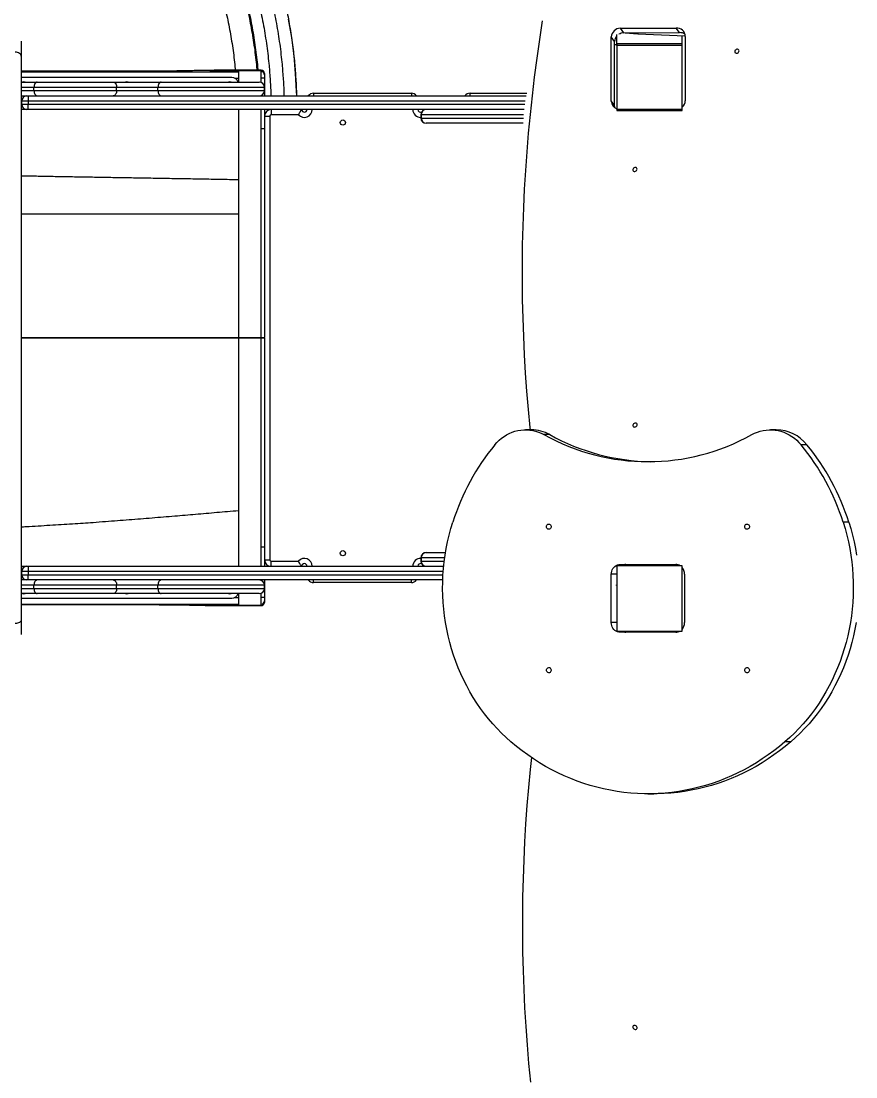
# Model space of a CAD drawing. Header units: millimetres. Extents: x -5906 to 5457, y -5155 to 4356.
# Drawn here: x -1568 to -289, y -533 to 1085 of the extents above; entities that cross this region are included whole.
import ezdxf

# ---------------------------------------------------------------- set-up
doc = ezdxf.new("R2010")
doc.units = ezdxf.units.MM
for name, color, linetype in [('DIKOM_ОБЪЕКТ', 7, 'Continuous'), ('DIKOM_РАЗМЕР_ЗОНА', 7, 'Continuous'), ('DIKOM_РАЗМЕР_ОБЪЕКТА', 7, 'Continuous')]:
    doc.layers.add(name, color=color, linetype=linetype)
doc.styles.add('style1', font='arial.ttf', dxfattribs={"width": 0.8})
doc.dimstyles.new('1-50', dxfattribs={"dimtxt": 300, "dimasz": 200, "dimexe": 100, "dimexo": 0, "dimgap": 100, "dimtad": 1, "dimtxsty": 'style1', "dimcen": 200, "dimclrd": 7, "dimclre": 7, "dimclrt": 7, "dimadec": 1, "dimazin": 2, "dimtfac": 1, "dimtmove": 0, "dimatfit": 2, "dimfxl": 0, "dimlwd": 25, "dimlwe": 18, "dimarcsym": 0})

# ---------------------------------------------------------------- blocks, each defined once
blk = doc.blocks.new('*D12')
at = {"layer": 'Defpoints', "color": 0, "transparency": 16777216}
for p in [(-2655.5, 990.4), (3456.6, 117.1), (-2655.5, -4466.3)]:
    blk.add_point(p, dxfattribs=at)
at = {"layer": 'DIKOM_РАЗМЕР_ОБЪЕКТА', "color": 7, "lineweight": 18, "transparency": 16777216}
for p, q in [((-2655.5, 990.4), (-2655.5, -4566.3)), ((3456.6, 117.1), (3456.6, -4566.3))]:
    blk.add_line(p, q, dxfattribs=at)
at = {"layer": 'DIKOM_РАЗМЕР_ОБЪЕКТА', "color": 7, "lineweight": 25, "transparency": 16777216}
blk.add_line((3256.6, -4466.3), (-2455.5, -4466.3), dxfattribs=at)
at = {"layer": 'DIKOM_РАЗМЕР_ОБЪЕКТА', "color": 7, "transparency": 16777216}
for points in [[(-2455.5, -4433), (-2455.5, -4499.6), (-2655.5, -4466.3)], [(3256.6, -4433), (3256.6, -4499.6), (3456.6, -4466.3)]]:
    blk.add_solid(points, dxfattribs=at)
at = {"layer": 'DIKOM_РАЗМЕР_ОБЪЕКТА', "color": 7, "transparency": 16777216, "insert": (400.6, -4213.1), "char_height": 300, "attachment_point": 5, "style": 'style1'}
blk.add_mtext('6100', dxfattribs=at)
blk = doc.blocks.new('*D9')
at = {"layer": 'Defpoints', "color": 0, "transparency": 16777216}
for p in [(744.7, 2856.5), (-4941.7, -2428.9), (82.6, -2428.9)]:
    blk.add_point(p, dxfattribs=at)
at = {"layer": 'DIKOM_РАЗМЕР_ОБЪЕКТА', "color": 7, "lineweight": 18, "transparency": 16777216}
for p, q in [((744.7, 2856.5), (-5041.7, 2856.5)), ((82.6, -2428.9), (-5041.7, -2428.9))]:
    blk.add_line(p, q, dxfattribs=at)
at = {"layer": 'DIKOM_РАЗМЕР_ОБЪЕКТА', "color": 7, "lineweight": 25, "transparency": 16777216}
blk.add_line((-4941.7, 2656.5), (-4941.7, -2228.9), dxfattribs=at)
at = {"layer": 'DIKOM_РАЗМЕР_ОБЪЕКТА', "color": 7, "transparency": 16777216}
for points in [[(-4975.1, 2656.5), (-4908.4, 2656.5), (-4941.7, 2856.5)], [(-4975.1, -2228.9), (-4908.4, -2228.9), (-4941.7, -2428.9)]]:
    blk.add_solid(points, dxfattribs=at)
at = {"layer": 'DIKOM_РАЗМЕР_ОБЪЕКТА', "color": 7, "transparency": 16777216, "insert": (-5195, 213.8), "char_height": 300, "attachment_point": 5, "rotation": 90, "style": 'style1'}
blk.add_mtext('5300', dxfattribs=at)
blk = doc.blocks.new('*D10')
at = {"layer": 'Defpoints', "color": 0, "transparency": 16777216}
for p in [(394.7, 4356.5), (-5455.8, -3928.9), (81.8, -3928.9)]:
    blk.add_point(p, dxfattribs=at)
at = {"layer": 'DIKOM_РАЗМЕР_ЗОНА', "color": 7, "lineweight": 18, "transparency": 16777216}
for p, q in [((394.7, 4356.5), (-5555.8, 4356.5)), ((81.8, -3928.9), (-5555.8, -3928.9))]:
    blk.add_line(p, q, dxfattribs=at)
at = {"layer": 'DIKOM_РАЗМЕР_ЗОНА', "color": 7, "lineweight": 25, "transparency": 16777216}
blk.add_line((-5455.8, 4156.5), (-5455.8, -3728.9), dxfattribs=at)
at = {"layer": 'DIKOM_РАЗМЕР_ЗОНА', "color": 7, "transparency": 16777216}
for points in [[(-5489.1, 4156.5), (-5422.5, 4156.5), (-5455.8, 4356.5)], [(-5489.1, -3728.9), (-5422.5, -3728.9), (-5455.8, -3928.9)]]:
    blk.add_solid(points, dxfattribs=at)
at = {"layer": 'DIKOM_РАЗМЕР_ЗОНА', "color": 7, "transparency": 16777216, "insert": (-5709.1, 213.8), "char_height": 300, "attachment_point": 5, "rotation": 90, "style": 'style1'}
blk.add_mtext('8300', dxfattribs=at)
blk = doc.blocks.new('*D11')
at = {"layer": 'Defpoints', "color": 0, "transparency": 16777216}
for p in [(-4486.4, -52.6), (5456.6, -197.9), (-4486.4, -5055.3)]:
    blk.add_point(p, dxfattribs=at)
at = {"layer": 'DIKOM_РАЗМЕР_ЗОНА', "color": 7, "lineweight": 18, "transparency": 16777216}
for p, q in [((-4486.4, -52.6), (-4486.4, -5155.3)), ((5456.6, -197.9), (5456.6, -5155.3))]:
    blk.add_line(p, q, dxfattribs=at)
at = {"layer": 'DIKOM_РАЗМЕР_ЗОНА', "color": 7, "lineweight": 25, "transparency": 16777216}
blk.add_line((5256.6, -5055.3), (-4286.4, -5055.3), dxfattribs=at)
at = {"layer": 'DIKOM_РАЗМЕР_ЗОНА', "color": 7, "transparency": 16777216}
for points in [[(-4286.4, -5022), (-4286.4, -5088.6), (-4486.4, -5055.3)], [(5256.6, -5022), (5256.6, -5088.6), (5456.6, -5055.3)]]:
    blk.add_solid(points, dxfattribs=at)
at = {"layer": 'DIKOM_РАЗМЕР_ЗОНА', "color": 7, "transparency": 16777216, "insert": (400.6, -4802.1), "char_height": 300, "attachment_point": 5, "style": 'style1'}
blk.add_mtext('9950', dxfattribs=at)

msp = doc.modelspace()

# ---------------------------------------------------------------- linework, layer by layer
at = {"layer": 'DIKOM_ОБЪЕКТ', "color": 7, "linetype": 'Continuous', "lineweight": 15}
for p, q in [((-649.894, 1073.83), (-564.269, 1074.24)), ((-644.792, 1066.813), (-649.894, 1073.83)), ((-559.167, 1067.223), (-564.269, 1074.24)), ((-1568.039, 1053.901), (-1568.039, 1031.154)), ((-663.765, 962.691), (-663.765, 1060.739)), ((-658.663, 1053.722), (-663.765, 1060.739)), ((-658.663, 955.674), (-658.663, 1053.722)), ((-655.277, 1047.369), (-655.277, 1064.442)), ((-644.792, 1066.813), (-559.167, 1067.223)), ((-642.493, 1066.824), (-622.978, 1065.123)), ((-622.978, 1066.917), (-622.978, 1065.123)), ((-622.978, 1065.123), (-550.443, 1062.3)), ((-555.277, 1047.369), (-555.277, 1062.488)), ((-550.408, 1061.291), (-550.408, 962.712)), ((-658.663, 1048.781), (-655.277, 1048.781)), ((-655.277, 1050.085), (-655.277, 950.085)), ((-555.277, 1050.085), (-655.277, 1050.085)), ((-655.277, 1047.369), (-655.277, 947.75)), ((-555.277, 1047.369), (-655.277, 1047.369)), ((-555.277, 950.085), (-555.277, 1050.085)), ((-555.277, 947.75), (-555.277, 1047.369)), ((-555.274, 960.082), (-555.274, 1040.082)), ((-1568.039, 1031.154), (-1568.039, 167.526)), ((-555.274, 1030.912), (-555.277, 1030.912)), ((-555.277, 1020.912), (-555.274, 1020.912)), ((-1278.992, 1009.34), (-1235.039, 1009.34)), ((-1235.039, 1009.34), (-1200.039, 1009.34)), ((-1200.039, 1009.663), (-1221.527, 1009.663)), ((-1200.039, 1009.34), (-1200.039, 1009.663)), ((-1200.039, 1007.312), (-1200.039, 1009.34)), ((-1195.039, 1004.664), (-1195.039, 1004.341)), ((-1195.039, 1004.341), (-1195.039, 1002.313)), ((-1245.039, 998.34), (-1568.039, 998.34)), ((-1568.039, 991.34), (-1543.259, 991.34)), ((-1543.259, 991.34), (-1426.819, 991.34)), ((-1426.819, 991.34), (-1353.259, 991.34)), ((-1353.259, 991.34), (-1203.229, 991.34)), ((-1240.658, 997.314), (-1235.039, 997.314)), ((-1235.039, 997.314), (-1235.039, 991.34)), ((-1195.039, 997.314), (-1200.039, 997.314)), ((-1200.039, 990.659), (-1200.039, 997.314)), ((-1195.039, 997.314), (-1195.039, 970.34)), ((-1548.332, 983.34), (-1568.039, 983.34)), ((-1568.039, 978.34), (-1548.332, 978.34)), ((-1421.746, 983.34), (-1548.332, 983.34)), ((-1548.332, 978.34), (-1548.332, 983.34)), ((-1548.332, 978.34), (-1421.746, 978.34)), ((-1421.746, 978.34), (-1421.746, 983.34)), ((-1358.332, 983.34), (-1421.746, 983.34)), ((-1421.746, 978.34), (-1358.332, 978.34)), ((-1195.229, 983.34), (-1358.332, 983.34)), ((-1358.332, 978.34), (-1358.332, 983.34)), ((-1358.332, 978.34), (-1195.229, 978.34)), ((-1200.039, 970.34), (-1200.039, 971.074)), ((-1195.229, 978.34), (-1195.229, 983.34)), ((-1120.039, 974.34), (-970.039, 974.34)), ((-1120.039, 974.34), (-1120.039, 970.34)), ((-970.039, 974.34), (-970.039, 970.34)), ((-880.039, 974.34), (-793.317, 974.34)), ((-880.039, 970.34), (-880.039, 974.34)), ((-555.274, 980.912), (-555.277, 980.912)), ((-555.277, 970.912), (-555.274, 970.912)), ((-1568.039, 970.34), (-1559.039, 970.34)), ((-1567.039, 962.34), (-1568.039, 962.34)), ((-1568.039, 957.34), (-1567.039, 957.34)), ((-1557.039, 962.34), (-1567.039, 962.34)), ((-1567.039, 957.34), (-1567.039, 962.34)), ((-1567.039, 957.34), (-1557.039, 957.34)), ((-1559.039, 970.34), (-1557.039, 970.34)), ((-1557.039, 970.34), (-1557.039, 962.34)), ((-1557.039, 970.34), (-794.165, 970.34)), ((-1557.039, 962.34), (-1557.039, 957.34)), ((-795.642, 962.34), (-1557.039, 962.34)), ((-1557.039, 949.34), (-1557.039, 957.34)), ((-1557.039, 957.34), (-796.42, 957.34)), ((-658.663, 955.674), (-663.765, 962.691)), ((-1559.039, 949.34), (-1568.039, 949.34)), ((-1557.039, 949.34), (-1559.039, 949.34)), ((-797.436, 949.34), (-1557.039, 949.34)), ((-1195.039, 939.34), (-1187.039, 939.34)), ((-1190.039, 948), (-1190.039, 949.34)), ((-1187.039, 939.34), (-1187.039, 259.34)), ((-1185.039, 949.34), (-1185.039, 941.34)), ((-1142.983, 941.34), (-1185.039, 941.34)), ((-955.536, 941.34), (-955.536, 936.34)), ((-954.933, 941.34), (-955.536, 941.34)), ((-954.933, 941.34), (-954.933, 936.34)), ((-798.175, 941.34), (-954.933, 941.34)), ((-655.277, 950.085), (-555.277, 950.085)), ((-655.277, 947.75), (-555.277, 947.75)), ((-645.273, 950.081), (-565.274, 950.082)), ((-639.157, 950.085), (-639.157, 950.081)), ((-619.157, 950.085), (-619.157, 950.081)), ((-955.536, 936.34), (-954.933, 936.34)), ((-954.933, 936.34), (-798.497, 936.34)), ((-947.416, 928.34), (-947.536, 928.34)), ((-798.793, 928.34), (-947.416, 928.34)), ((-1200.039, 599.84), (-1200.039, 919.859)), ((-1195.039, 919.859), (-1200.039, 919.859)), ((-1195.039, 919.859), (-1195.039, 599.84)), ((-1235.039, 842.025), (-1235.039, 789.34)), ((-1568.039, 789.34), (-1559.505, 789.34)), ((-1559.505, 789.34), (-1262.672, 789.34)), ((-1262.672, 789.34), (-1235.039, 789.34)), ((-1235.039, 789.34), (-1235.039, 599.84)), ((-1568.039, 599.34), (-1438.205, 599.34)), ((-1438.265, 599.34), (-1568.039, 599.34)), ((-1235.039, 599.84), (-1200.039, 599.84)), ((-1235.039, 599.34), (-1200.039, 599.34)), ((-1200.039, 599.34), (-1235.039, 599.34)), ((-1235.039, 598.84), (-1235.039, 334.876)), ((-1200.039, 598.84), (-1235.039, 598.84)), ((-1200.039, 599.34), (-1200.039, 599.84)), ((-1200.039, 599.84), (-1195.039, 599.84)), ((-1200.039, 598.84), (-1200.039, 599.34)), ((-1200.039, 599.34), (-1195.539, 599.34)), ((-1200.039, 278.821), (-1200.039, 598.84)), ((-1195.039, 598.84), (-1200.039, 598.84)), ((-1195.039, 598.84), (-1195.039, 599.84)), ((-1195.039, 598.84), (-1195.039, 278.821)), ((-786.431, 458.531), (-795.31, 458.531)), ((-411.039, 458.531), (-419.919, 458.531)), ((-758.033, 451.125), (-766.913, 451.125)), ((-364.115, 435.635), (-372.995, 435.635)), ((-299.727, 316.858), (-308.607, 316.858)), ((-1195.039, 278.821), (-1200.039, 278.821)), ((-1195.039, 259.34), (-1187.039, 259.34)), ((-955.536, 262.34), (-955.536, 257.34)), ((-954.933, 262.34), (-955.536, 262.34)), ((-954.933, 262.34), (-954.933, 257.34)), ((-919, 262.34), (-954.933, 262.34)), ((-947.536, 270.34), (-947.416, 270.34)), ((-947.416, 270.34), (-917.787, 270.34)), ((-1568.039, 249.34), (-1559.039, 249.34)), ((-1559.039, 249.34), (-1557.039, 249.34)), ((-1557.039, 249.34), (-1557.039, 241.34)), ((-1557.039, 249.34), (-920.55, 249.34)), ((-1190.039, 249.34), (-1190.039, 250.68)), ((-1185.039, 257.34), (-1142.983, 257.34)), ((-1185.039, 249.34), (-1185.039, 257.34)), ((-955.536, 257.34), (-954.933, 257.34)), ((-954.933, 257.34), (-919.681, 257.34)), ((-655.277, 250.082), (-655.277, 150.082)), ((-555.277, 250.082), (-655.277, 250.082)), ((-655.277, 250.082), (-655.277, 150.082)), ((-555.277, 250.082), (-655.277, 250.082)), ((-650.171, 252.082), (-565.058, 252.082)), ((-555.277, 150.082), (-555.277, 250.082)), ((-555.277, 150.082), (-555.277, 250.082)), ((-1567.039, 241.34), (-1568.039, 241.34)), ((-1568.039, 236.34), (-1567.039, 236.34)), ((-1559.039, 228.34), (-1568.039, 228.34)), ((-1557.039, 241.34), (-1567.039, 241.34)), ((-1567.039, 236.34), (-1567.039, 241.34)), ((-1567.039, 236.34), (-1557.039, 236.34)), ((-1557.039, 228.34), (-1559.039, 228.34)), ((-1557.039, 241.34), (-1557.039, 236.34)), ((-921.239, 241.34), (-1557.039, 241.34)), ((-1557.039, 228.34), (-1557.039, 236.34)), ((-1557.039, 236.34), (-921.602, 236.34)), ((-921.955, 228.34), (-1557.039, 228.34)), ((-1200.039, 227.659), (-1200.039, 228.34)), ((-1195.039, 228.34), (-1195.039, 201.368)), ((-1120.039, 224.34), (-1120.039, 228.34)), ((-970.039, 224.34), (-970.039, 228.34)), ((-663.764, 163.082), (-663.764, 237.082)), ((-655.277, 237.082), (-663.764, 237.082)), ((-551.465, 237.082), (-551.465, 163.082)), ((-1548.332, 220.34), (-1568.039, 220.34)), ((-1568.039, 215.34), (-1548.332, 215.34)), ((-1421.746, 220.34), (-1548.332, 220.34)), ((-1548.332, 215.34), (-1548.332, 220.34)), ((-1548.332, 215.34), (-1421.746, 215.34)), ((-1421.746, 215.34), (-1421.746, 220.34)), ((-1358.332, 220.34), (-1421.746, 220.34)), ((-1421.746, 215.34), (-1358.332, 215.34)), ((-1195.229, 220.34), (-1358.332, 220.34)), ((-1358.332, 215.34), (-1358.332, 220.34)), ((-1358.332, 215.34), (-1195.229, 215.34)), ((-1195.229, 215.34), (-1195.229, 220.34)), ((-970.039, 224.34), (-1120.039, 224.34)), ((-655.657, 220.082), (-655.657, 220.912)), ((-1543.259, 207.34), (-1568.039, 207.34)), ((-1568.039, 200.34), (-1245.039, 200.34)), ((-1426.819, 207.34), (-1543.259, 207.34)), ((-1353.259, 207.34), (-1426.819, 207.34)), ((-1203.229, 207.34), (-1353.259, 207.34)), ((-1240.848, 201.368), (-1235.039, 201.368)), ((-1235.039, 207.34), (-1235.039, 201.368)), ((-1200.039, 201.368), (-1200.039, 208.074)), ((-1195.039, 196.367), (-1195.039, 194.339)), ((-1195.039, 194.339), (-1195.039, 194.017)), ((-1278.992, 189.34), (-1235.039, 189.34)), ((-1200.039, 189.34), (-1235.039, 189.34)), ((-1221.527, 189.017), (-1200.039, 189.017)), ((-1200.039, 189.017), (-1200.039, 189.34)), ((-1568.039, 167.526), (-1568.039, 144.779)), ((-655.277, 163.082), (-663.764, 163.082)), ((-655.277, 150.082), (-555.277, 150.082)), ((-655.277, 150.082), (-555.277, 150.082)), ((-565.058, 148.082), (-650.171, 148.082)), ((-641.022, 150.082), (-625.273, 150.082)), ((-585.273, 150.082), (-565.277, 150.082)), ((-388.879, -19.81), (-397.759, -19.81)), ((-607.615, -99.407), (-598.735, -99.407))]:
    msp.add_line(p, q, dxfattribs=at)
at = {"layer": 'DIKOM_ОБЪЕКТ', "color": 7, "linetype": 'Continuous', "lineweight": 15, "flags": 128}
for points in [[(-1145.777, 970.34), (-1145.921, 977.702), (-1147.411, 1004.699), (-1149.86, 1031.618), (-1153.462, 1059.78), (-1158.116, 1087.798)], [(-787.577, 458.531), (-787.959, 462.188), (-790.649, 489.843), (-793.002, 517.585), (-795.017, 545.409), (-796.694, 573.314), (-798.033, 601.294), (-799.034, 629.348), (-799.696, 657.47), (-800.02, 685.659), (-800.006, 713.91), (-799.653, 742.22), (-798.961, 770.586), (-797.931, 799.004), (-796.563, 827.47), (-794.857, 855.982), (-792.813, 884.535), (-790.432, 913.127), (-787.713, 941.753), (-784.657, 970.41), (-781.264, 999.095), (-777.535, 1027.805), (-773.471, 1056.535), (-769.071, 1085.282)], [(-1568.039, 1031.154), (-1568.214, 1032.323), (-1568.731, 1033.447), (-1569.572, 1034.482), (-1570.704, 1035.39), (-1572.083, 1036.135), (-1573.656, 1036.689), (-1575.363, 1037.03), (-1577.139, 1037.145)], [(-468.058, 1039.258), (-468.236, 1040.211), (-468.752, 1040.998), (-469.549, 1041.531), (-470.541, 1041.754), (-471.621, 1041.642), (-472.671, 1041.208), (-473.578, 1040.498), (-474.243, 1039.589), (-474.595, 1038.581), (-474.595, 1037.581), (-474.243, 1036.699), (-473.578, 1036.03), (-472.671, 1035.647), (-471.621, 1035.591), (-470.541, 1035.867), (-469.549, 1036.447), (-468.752, 1037.268), (-468.236, 1038.24), (-468.058, 1039.258)], [(-1375.039, 1008.163), (-1378.039, 1008.163), (-1390.039, 1008.163), (-1438.039, 1008.163), (-1568.039, 1008.162)], [(-1543.259, 991.34), (-1544.248, 991.187), (-1545.2, 990.731), (-1546.077, 989.992), (-1546.846, 988.997), (-1547.477, 987.785), (-1547.946, 986.402), (-1548.234, 984.901), (-1548.332, 983.34)], [(-1426.819, 991.34), (-1425.829, 991.187), (-1424.877, 990.731), (-1424, 989.992), (-1423.232, 988.997), (-1422.601, 987.785), (-1422.132, 986.402), (-1421.843, 984.901), (-1421.746, 983.34)], [(-1353.259, 991.34), (-1354.248, 991.187), (-1355.2, 990.731), (-1356.077, 989.992), (-1356.846, 988.997), (-1357.477, 987.785), (-1357.946, 986.402), (-1358.234, 984.901), (-1358.332, 983.34)], [(-1548.332, 978.34), (-1548.234, 976.78), (-1547.946, 975.279), (-1547.477, 973.896), (-1546.846, 972.683), (-1546.077, 971.688), (-1545.2, 970.949), (-1544.248, 970.494), (-1543.259, 970.34)], [(-1421.746, 978.34), (-1421.843, 976.78), (-1422.132, 975.279), (-1422.601, 973.896), (-1423.232, 972.683), (-1424, 971.688), (-1424.877, 970.949), (-1425.829, 970.494), (-1426.819, 970.34)], [(-1358.332, 978.34), (-1358.234, 976.78), (-1357.946, 975.279), (-1357.477, 973.896), (-1356.846, 972.683), (-1356.077, 971.688), (-1355.2, 970.949), (-1354.248, 970.494), (-1353.259, 970.34)], [(-658.176, 952.021), (-658.463, 953.3), (-658.663, 955.674)], [(-952.391, 947.699), (-952.235, 948.104), (-952.039, 949.34)], [(-624.291, 858.112), (-624.469, 859.066), (-624.985, 859.852), (-625.782, 860.386), (-626.774, 860.609), (-627.854, 860.497), (-628.904, 860.062), (-629.811, 859.353), (-630.477, 858.444), (-630.828, 857.435), (-630.828, 856.436), (-630.477, 855.554), (-629.811, 854.885), (-628.904, 854.502), (-627.854, 854.445), (-626.774, 854.722), (-625.782, 855.302), (-624.985, 856.122), (-624.469, 857.094), (-624.291, 858.112)], [(-1568.039, 599.798), (-1473.681, 599.785), (-1438.502, 599.777)], [(-1438.442, 598.779), (-1439.32, 598.779), (-1442.833, 598.78), (-1456.881, 598.783), (-1513.075, 598.794), (-1568.039, 598.801)], [(-1438.265, 599.34), (-1438.308, 599.348), (-1438.349, 599.372), (-1438.388, 599.412), (-1438.423, 599.465), (-1438.453, 599.531), (-1438.476, 599.606), (-1438.493, 599.689), (-1438.502, 599.777)], [(-1438.442, 598.779), (-1438.443, 598.885), (-1438.433, 598.988), (-1438.413, 599.085), (-1438.384, 599.171), (-1438.347, 599.243), (-1438.303, 599.296), (-1438.255, 599.329), (-1438.205, 599.34)], [(-842.234, 435.635), (-839.04, 439.24), (-835.619, 442.582), (-831.988, 445.644), (-828.168, 448.409), (-824.177, 450.864), (-820.036, 452.995), (-815.766, 454.792), (-811.391, 456.245), (-806.932, 457.346), (-802.413, 458.091), (-797.857, 458.475), (-793.288, 458.496), (-788.73, 458.153), (-784.205, 457.45), (-779.738, 456.389), (-775.352, 454.976), (-771.07, 453.218), (-766.913, 451.125)], [(-624.022, 466.387), (-624.2, 467.34), (-624.716, 468.127), (-625.513, 468.66), (-626.505, 468.883), (-627.585, 468.771), (-628.635, 468.337), (-629.542, 467.627), (-630.208, 466.719), (-630.56, 465.71), (-630.56, 464.71), (-630.208, 463.828), (-629.542, 463.159), (-628.635, 462.776), (-627.585, 462.72), (-626.505, 462.997), (-625.513, 463.577), (-624.716, 464.397), (-624.2, 465.369), (-624.022, 466.387)], [(-448.316, 451.125), (-444.159, 453.218), (-439.877, 454.976), (-435.491, 456.389), (-431.024, 457.45), (-426.5, 458.153), (-421.941, 458.496), (-417.372, 458.475), (-412.816, 458.091), (-408.297, 457.346), (-403.838, 456.245), (-399.463, 454.792), (-395.193, 452.995), (-391.053, 450.864), (-387.061, 448.409), (-383.241, 445.644), (-379.61, 442.582), (-376.189, 439.24), (-372.995, 435.635)], [(-817.471, -19.81), (-824.806, -13.271), (-831.931, -6.456), (-838.838, 0.628), (-845.518, 7.972), (-851.963, 15.568), (-858.166, 23.405), (-864.119, 31.475), (-869.814, 39.768), (-875.245, 48.274), (-880.406, 56.983), (-885.29, 65.884), (-889.891, 74.966), (-894.205, 84.22), (-898.224, 93.632), (-901.946, 103.193), (-905.365, 112.891), (-908.477, 122.713), (-911.278, 132.649), (-913.765, 142.686), (-915.936, 152.812), (-917.787, 163.015), (-919.316, 173.283), (-920.522, 183.603), (-921.402, 193.963), (-921.957, 204.35), (-922.185, 214.753), (-922.085, 225.158), (-921.659, 235.553), (-920.906, 245.925), (-919.828, 256.262), (-918.425, 266.552), (-916.7, 276.782), (-914.655, 286.94), (-912.292, 297.013), (-909.613, 306.99), (-906.622, 316.858)], [(-763.063, 310.082), (-762.902, 311.261), (-762.433, 312.335), (-761.698, 313.209), (-760.763, 313.806), (-759.709, 314.071), (-758.632, 313.982), (-757.626, 313.546), (-756.781, 312.803), (-756.173, 311.818), (-755.854, 310.678), (-755.854, 309.486), (-756.173, 308.347), (-756.781, 307.361), (-757.626, 306.618), (-758.632, 306.182), (-759.709, 306.093), (-760.763, 306.359), (-761.698, 306.955), (-762.433, 307.829), (-762.902, 308.903), (-763.063, 310.082)], [(-459.416, 310.082), (-459.254, 311.261), (-458.786, 312.335), (-458.051, 313.209), (-457.115, 313.806), (-456.062, 314.071), (-454.984, 313.982), (-453.978, 313.546), (-453.134, 312.803), (-452.525, 311.818), (-452.206, 310.678), (-452.206, 309.486), (-452.525, 308.347), (-453.134, 307.361), (-453.978, 306.618), (-454.984, 306.182), (-456.062, 306.093), (-457.115, 306.359), (-458.051, 306.955), (-458.786, 307.829), (-459.254, 308.903), (-459.416, 310.082)], [(-308.607, 316.858), (-305.616, 306.99), (-302.938, 297.013), (-300.574, 286.94), (-298.529, 276.782), (-296.804, 266.552), (-295.401, 256.262), (-294.323, 245.925), (-293.57, 235.553), (-293.144, 225.158), (-293.045, 214.753), (-293.272, 204.35), (-293.827, 193.963), (-294.707, 183.603), (-295.913, 173.283), (-297.442, 163.015), (-299.293, 152.812), (-301.464, 142.686), (-303.951, 132.649), (-306.753, 122.713), (-309.865, 112.891), (-313.283, 103.193), (-317.005, 93.632), (-321.025, 84.22), (-325.338, 74.966), (-329.939, 65.884), (-334.823, 56.983), (-339.984, 48.274), (-345.415, 39.768), (-351.111, 31.475), (-357.063, 23.405), (-363.266, 15.568), (-369.711, 7.972), (-376.391, 0.628), (-383.298, -6.456), (-390.423, -13.271), (-397.759, -19.81)], [(-299.727, 316.858), (-296.736, 306.99), (-294.058, 297.013), (-291.694, 286.94), (-289.649, 276.782), (-287.924, 266.552)], [(-952.039, 249.34), (-952.235, 250.576), (-952.391, 250.981)], [(-663.764, 237.082), (-663.597, 239.429), (-663.099, 241.717), (-662.283, 243.892), (-661.168, 245.899), (-659.783, 247.689), (-658.161, 249.217), (-656.343, 250.447), (-654.372, 251.348), (-652.298, 251.897), (-650.171, 252.082)], [(-1543.259, 228.34), (-1544.248, 228.186), (-1545.2, 227.731), (-1546.077, 226.992), (-1546.846, 225.997), (-1547.477, 224.785), (-1547.946, 223.402), (-1548.234, 221.901), (-1548.332, 220.34)], [(-1426.819, 228.34), (-1425.829, 228.186), (-1424.877, 227.731), (-1424, 226.992), (-1423.232, 225.997), (-1422.601, 224.785), (-1422.132, 223.402), (-1421.843, 221.901), (-1421.746, 220.34)], [(-1353.259, 228.34), (-1354.248, 228.186), (-1355.2, 227.731), (-1356.077, 226.992), (-1356.846, 225.997), (-1357.477, 224.785), (-1357.946, 223.402), (-1358.234, 221.901), (-1358.332, 220.34)], [(-1548.332, 215.34), (-1548.234, 213.779), (-1547.946, 212.279), (-1547.477, 210.896), (-1546.846, 209.683), (-1546.077, 208.688), (-1545.2, 207.949), (-1544.248, 207.494), (-1543.259, 207.34)], [(-1421.746, 215.34), (-1421.843, 213.779), (-1422.132, 212.279), (-1422.601, 210.896), (-1423.232, 209.683), (-1424, 208.688), (-1424.877, 207.949), (-1425.829, 207.494), (-1426.819, 207.34)], [(-1358.332, 215.34), (-1358.234, 213.779), (-1357.946, 212.279), (-1357.477, 210.896), (-1356.846, 209.683), (-1356.077, 208.688), (-1355.2, 207.949), (-1354.248, 207.494), (-1353.259, 207.34)], [(-1195.039, 201.368), (-1195.135, 201.368), (-1195.419, 201.368), (-1195.881, 201.368), (-1196.503, 201.368), (-1197.261, 201.368), (-1198.125, 201.368), (-1199.063, 201.368), (-1200.039, 201.368)], [(-1568.039, 190.517), (-1517.487, 190.517), (-1478.485, 190.517), (-1426.762, 190.517), (-1375.039, 190.518)], [(-1568.039, 167.526), (-1568.214, 166.358), (-1568.731, 165.234), (-1569.572, 164.198), (-1570.704, 163.29), (-1572.083, 162.545), (-1573.656, 161.992), (-1575.363, 161.651), (-1577.139, 161.536)], [(-650.171, 148.082), (-652.298, 148.267), (-654.372, 148.816), (-656.343, 149.717), (-658.161, 150.947), (-659.783, 152.475), (-661.168, 154.265), (-662.283, 156.272), (-663.099, 158.447), (-663.597, 160.736), (-663.764, 163.082)], [(-288.562, 163.015), (-290.413, 152.812), (-292.584, 142.686), (-295.071, 132.649), (-297.873, 122.713), (-300.985, 112.891), (-304.404, 103.193), (-308.125, 93.632), (-312.145, 84.22), (-316.458, 74.966), (-321.059, 65.884), (-325.943, 56.983), (-331.104, 48.274), (-336.535, 39.768), (-342.231, 31.475), (-348.184, 23.405), (-354.386, 15.568), (-360.831, 7.972), (-367.511, 0.628), (-374.418, -6.456), (-381.544, -13.271), (-388.879, -19.81)], [(-763.063, 90.082), (-762.902, 91.261), (-762.433, 92.335), (-761.698, 93.209), (-760.763, 93.806), (-759.709, 94.071), (-758.632, 93.982), (-757.626, 93.546), (-756.781, 92.803), (-756.173, 91.818), (-755.854, 90.678), (-755.854, 89.486), (-756.173, 88.347), (-756.781, 87.361), (-757.626, 86.618), (-758.632, 86.182), (-759.709, 86.093), (-760.763, 86.359), (-761.698, 86.955), (-762.433, 87.829), (-762.902, 88.903), (-763.063, 90.082)], [(-459.416, 90.082), (-459.254, 91.261), (-458.786, 92.335), (-458.051, 93.209), (-457.115, 93.806), (-456.062, 94.071), (-454.984, 93.982), (-453.978, 93.546), (-453.134, 92.803), (-452.525, 91.818), (-452.206, 90.678), (-452.206, 89.486), (-452.525, 88.347), (-453.134, 87.361), (-453.978, 86.618), (-454.984, 86.182), (-456.062, 86.093), (-457.115, 86.359), (-458.051, 86.955), (-458.786, 87.829), (-459.254, 88.903), (-459.416, 90.082)], [(-397.759, -19.81), (-406.148, -26.8), (-414.728, -33.501), (-423.491, -39.908), (-432.428, -46.014), (-441.532, -51.814), (-450.793, -57.301), (-460.203, -62.471), (-469.753, -67.319), (-479.434, -71.84), (-489.236, -76.03), (-499.15, -79.885), (-509.167, -83.401), (-519.278, -86.575), (-529.472, -89.404), (-539.741, -91.886), (-550.073, -94.017), (-560.461, -95.796), (-570.893, -97.221), (-581.36, -98.291), (-591.852, -99.006), (-602.359, -99.363), (-612.87, -99.363), (-623.377, -99.006), (-633.869, -98.291), (-644.336, -97.221), (-654.768, -95.796), (-665.156, -94.017), (-675.488, -91.886), (-685.757, -89.404), (-695.951, -86.575), (-706.062, -83.401), (-716.079, -79.885), (-725.994, -76.03), (-735.796, -71.84), (-745.476, -67.319), (-755.026, -62.471), (-764.436, -57.301), (-773.697, -51.814), (-782.801, -46.014), (-791.739, -39.908), (-800.502, -33.501), (-809.082, -26.8), (-817.471, -19.81)], [(-388.879, -19.81), (-397.268, -26.8), (-405.848, -33.501), (-414.611, -39.908), (-423.548, -46.014), (-432.652, -51.814), (-441.914, -57.301), (-451.323, -62.471), (-460.873, -67.319), (-470.554, -71.84), (-480.356, -76.03), (-490.27, -79.885), (-500.287, -83.401), (-510.398, -86.575), (-520.592, -89.404), (-530.861, -91.886), (-541.194, -94.017), (-551.581, -95.796), (-562.013, -97.221), (-572.48, -98.291), (-582.972, -99.006), (-593.479, -99.363), (-598.735, -99.407)], [(-786.005, -43.874), (-787.959, -62.024), (-790.649, -89.679), (-793.002, -117.421), (-795.017, -145.245), (-796.694, -173.15), (-798.033, -201.13), (-799.034, -229.183), (-799.696, -257.306), (-800.02, -285.495), (-800.006, -313.746), (-799.653, -342.056), (-798.961, -370.422), (-797.931, -398.84), (-796.563, -427.306), (-794.857, -455.818), (-792.813, -484.371), (-790.432, -512.963), (-787.713, -541.589)], [(-630.873, -456.763), (-630.695, -457.781), (-630.179, -458.753), (-629.382, -459.574), (-628.39, -460.154), (-627.31, -460.43), (-626.26, -460.374), (-625.353, -459.991), (-624.687, -459.322), (-624.336, -458.44), (-624.336, -457.44), (-624.687, -456.432), (-625.353, -455.523), (-626.26, -454.813), (-627.31, -454.379), (-628.39, -454.267), (-629.382, -454.49), (-630.179, -455.024), (-630.695, -455.81), (-630.873, -456.763)]]:
    msp.add_lwpolyline(points, dxfattribs=at)
at = {"layer": 'DIKOM_ОБЪЕКТ', "color": 7, "linetype": 'Continuous', "lineweight": 15}
for centre in [(-1075.039, 929.34), (-1075.039, 269.34)]:
    msp.add_circle(centre, 4, dxfattribs=at)
for centre, radius, start, end in [((-649.789, 1059.825), 14.005, 90.428255, 176.256435), ((-563.421, 1061.254), 13.014, 0.164138, 93.734337), ((-646.04, 1053.308), 12.629, 137.000069, 178.123663), ((-644.53, 1052.812), 14.003, 91.069161, 122.158244), ((-558.839, 1052.452), 14.774, 57.432726, 91.271671), ((-565.274, 1040.082), 10, 0.000217, 1.328629), ((-1200.038, 1004.663), 5, 0.005314, 90.003225), ((-1200.038, 1004.34), 5, 0.005655, 90.003225), ((-1200.038, 1002.313), 5, 0.005319, 90.003561), ((-1564.039, 987.34), 4.5, 62.733956, 117.266044), ((-1406.039, 987.34), 4.5, 62.733956, 117.266044), ((-1248.039, 987.34), 4.5, 62.733956, 117.266044), ((-1245.039, 988.34), 10, 17.457603, 90), ((-1203.229, 983.34), 8, 0, 90), ((-1203.229, 978.34), 8, 270, 0), ((-1120.039, 964.34), 10, 90, 143.130102), ((-970.039, 964.34), 10, 36.869898, 90), ((-880.039, 964.34), 10, 90, 143.130102), ((-1559.039, 962.34), 8, 90, 180), ((-1559.039, 957.34), 8, 180, 270), ((-651.156, 962.495), 12.611, 179.107624, 250.9279), ((-563.37, 963.245), 12.973, 308.597297, 357.646992), ((-565.274, 960.082), 10, 358.598486, 0.000217), ((-1185.039, 939.34), 10, 90, 180), ((-1185.039, 939.34), 2, 90, 180), ((-1134.039, 949.34), 12, 221.810315, 0), ((-1134.039, 949.34), 4, 180, 0), ((-956.039, 949.34), 12, 180, 272.399084), ((-956.039, 949.34), 4, 180, 297.711878), ((-947.536, 941.34), 8, 90, 180), ((-947.167, 941.574), 7.77, 91.836267, 181.725917), ((-565.274, 960.082), 10, 270, 271.510591), ((-947.536, 936.34), 8, 180, 270), ((-947.167, 936.106), 7.77, 178.274182, 268.163421), ((-1195.539, 599.84), 0.5, 270, 0), ((-1195.539, 598.84), 0.5, 0, 90), ((-786.577, 399.822), 58.709, 60.908919, 89.856822), ((-411.711, 397.623), 60.912, 38.612026, 89.368001), ((-607.615, 736.428), 326.763, 240.823305, 299.176695), ((-597.966, 738.628), 329.059, 240.89311, 269.092947), ((-564.602, 208.291), 358.838, 140.687197, 162.389118), ((-650.627, 208.291), 358.838, 17.610882, 39.312803), ((-641.748, 208.291), 358.838, 17.610882, 39.312803), ((-1185.039, 259.34), 10, 180, 270), ((-1185.039, 259.34), 2, 180, 270), ((-1134.039, 249.34), 12, 0, 138.189685), ((-956.039, 249.34), 12, 87.600916, 180), ((-947.536, 262.34), 8, 90, 180), ((-947.167, 262.574), 7.77, 91.836358, 181.725826), ((-1559.039, 241.34), 8, 90, 180), ((-1134.039, 249.34), 4, 0, 180), ((-956.039, 249.34), 4, 62.288124, 180), ((-947.536, 257.34), 8, 180, 270), ((-947.167, 257.106), 7.77, 178.274174, 268.163642), ((-641.241, 239.412), 12.671, 90.231445, 122.632689), ((-565.109, 239.412), 12.671, 57.367311, 89.768555), ((-567.315, 237.187), 15.851, 359.619861, 40.581903), ((-1559.039, 236.34), 8, 180, 270), ((-1203.229, 220.34), 8, 0, 90), ((-1120.039, 234.34), 10, 216.869898, 270), ((-970.039, 234.34), 10, 270, 323.130102), ((-1203.229, 215.34), 8, 270, 0), ((-1564.039, 211.34), 4.5, 242.733956, 297.266044), ((-1406.039, 211.34), 4.5, 242.733956, 297.266044), ((-1248.039, 211.34), 4.5, 242.733956, 297.266044), ((-1245.039, 210.34), 10, 270, 342.542397), ((-1200.038, 196.368), 5, 269.996775, 359.994345), ((-1200.038, 194.34), 5, 269.996775, 359.994686), ((-1200.038, 194.017), 5, 269.996775, 359.994686), ((-567.265, 162.959), 15.8, 319.350142, 0.448093), ((-641.241, 160.752), 12.671, 237.367311, 269.768555), ((-565.109, 160.752), 12.671, 270.231445, 302.632689)]:
    msp.add_arc(centre, radius, start, end, dxfattribs=at)
for points, knots in [([(-1381.78, 1472.599), (-1374.355, 1464.988), (-1359.507, 1449.765), (-1338.507, 1425.74), (-1318.491, 1400.901), (-1299.582, 1375.203), (-1281.899, 1348.879), (-1265.456, 1321.981), (-1250.26, 1294.582), (-1236.235, 1266.56), (-1223.323, 1237.78), (-1211.572, 1208.271), (-1201.038, 1178.085), (-1191.816, 1147.468), (-1183.927, 1116.486), (-1177.379, 1085.188), (-1172.198, 1053.641), (-1168.68, 1024.582), (-1166.564, 998.118), (-1165.555, 980.924), (-1165.411, 971.659), (-1165.39, 970.34)], [0, 0, 0, 0, 0.056937911, 0.113873718, 0.170813587, 0.227747744, 0.284689336, 0.340605715, 0.39653153, 0.452447126, 0.508373627, 0.565429827, 0.622498101, 0.679553726, 0.736622336, 0.793677906, 0.850746427, 0.907802267, 0.950373811, 0.992934279, 1, 1, 1, 1]), ([(-1368.144, 1486.235), (-1361.783, 1479.74), (-1349.059, 1466.75), (-1330.878, 1446.413), (-1313.386, 1425.482), (-1296.673, 1403.927), (-1280.739, 1381.786), (-1264.713, 1357.739), (-1248.79, 1331.692), (-1233.197, 1303.578), (-1218.807, 1274.827), (-1206.117, 1246.543), (-1194.998, 1218.837), (-1185.322, 1191.815), (-1176.673, 1164.444), (-1169.065, 1136.766), (-1162.508, 1108.822), (-1157.011, 1080.648), (-1152.588, 1052.289), (-1149.385, 1025.202), (-1147.323, 999.453), (-1146.282, 981.629), (-1146.132, 971.918), (-1146.107, 970.34)], [0, 0, 0, 0, 0.0474022, 0.09480946, 0.14220678, 0.18961609, 0.23701286, 0.28442106, 0.34028347, 0.39615538, 0.45201717, 0.50788962, 0.55776644, 0.60765222, 0.65753212, 0.70741459, 0.75729857, 0.80717705, 0.85706373, 0.90693984, 0.94936005, 0.99176929, 1, 1, 1, 1]), ([(-1395.922, 1458.457), (-1388.698, 1451.051), (-1374.251, 1436.24), (-1353.819, 1412.864), (-1334.343, 1388.697), (-1315.945, 1363.693), (-1298.741, 1338.08), (-1282.742, 1311.91), (-1267.957, 1285.251), (-1254.311, 1257.987), (-1241.748, 1229.984), (-1230.315, 1201.273), (-1220.065, 1171.903), (-1211.093, 1142.113), (-1203.416, 1111.969), (-1197.046, 1081.516), (-1192.005, 1050.822), (-1188.581, 1022.552), (-1186.525, 996.808), (-1185.548, 980.268), (-1185.408, 971.44), (-1185.391, 970.34)], [0, 0, 0, 0, 0.05699716, 0.11399244, 0.17099171, 0.22798525, 0.28498623, 0.34096072, 0.39694496, 0.45291888, 0.50890359, 0.56601938, 0.62314713, 0.68026221, 0.73739044, 0.79450539, 0.8516335, 0.90874873, 0.95134977, 0.99393962, 1, 1, 1, 1]), ([(-1409.507, 1444.872), (-1402.476, 1437.663), (-1388.415, 1423.247), (-1368.528, 1400.496), (-1349.572, 1376.973), (-1331.665, 1352.636), (-1314.92, 1327.707), (-1299.348, 1302.235), (-1284.957, 1276.288), (-1271.675, 1249.751), (-1259.447, 1222.495), (-1248.319, 1194.55), (-1238.344, 1165.964), (-1229.609, 1136.969), (-1222.141, 1107.629), (-1215.928, 1077.99), (-1211.07, 1048.11), (-1208.17, 1025.301), (-1207.157, 1012.453), (-1206.937, 1009.663)], [0, 0, 0, 0, 0.06164584, 0.12328929, 0.18493732, 0.24657907, 0.30822876, 0.36876852, 0.42931867, 0.48985772, 0.5504084, 0.61218223, 0.67396925, 0.73574253, 0.79752989, 0.859303, 0.92109024, 0.98286362, 1, 1, 1, 1]), ([(-1408.427, 1445.952), (-1401.381, 1438.728), (-1387.288, 1424.28), (-1367.358, 1401.479), (-1348.361, 1377.905), (-1330.415, 1353.516), (-1313.633, 1328.532), (-1298.028, 1303.004), (-1283.605, 1277), (-1270.294, 1250.406), (-1258.04, 1223.091), (-1246.888, 1195.084), (-1236.89, 1166.436), (-1228.137, 1137.378), (-1220.653, 1107.974), (-1214.426, 1078.271), (-1209.557, 1048.326), (-1206.647, 1025.423), (-1205.628, 1012.503), (-1205.405, 1009.663)], [0, 0, 0, 0, 0.06162922, 0.12325629, 0.18488767, 0.24651277, 0.308146, 0.36866946, 0.42920339, 0.48972617, 0.55026058, 0.61201784, 0.67378817, 0.73554484, 0.79731566, 0.85907214, 0.92084281, 0.9825996, 1, 1, 1, 1]), ([(-1432.796, 1421.583), (-1436.23, 1418.149), (-1443.151, 1411.228), (-1454.298, 1400.081), (-1466.096, 1388.283), (-1478.582, 1375.797), (-1491.722, 1362.657), (-1505.494, 1348.885), (-1519.865, 1334.514), (-1534.798, 1319.581), (-1550.248, 1304.131), (-1566.168, 1288.211), (-1582.503, 1271.876), (-1599.196, 1255.183), (-1616.185, 1238.194), (-1633.404, 1220.975), (-1650.788, 1203.591), (-1668.268, 1186.111), (-1685.775, 1168.604), (-1703.242, 1151.137), (-1720.601, 1133.778), (-1737.789, 1116.59), (-1754.644, 1099.735), (-1771.115, 1083.264), (-1787.154, 1067.225), (-1802.816, 1051.564), (-1818.049, 1036.33), (-1832.453, 1021.926), (-1841.618, 1012.761), (-1845.973, 1008.406)], [0, 0, 0, 0, 0.03460348, 0.06973934, 0.10538119, 0.14150009, 0.17806364, 0.2150371, 0.25238242, 0.29005957, 0.32802572, 0.3662362, 0.40464429, 0.44320208, 0.48186018, 0.52056877, 0.55927728, 0.59793535, 0.6364931, 0.67490131, 0.71311165, 0.75107803, 0.78875511, 0.82544324, 0.86177323, 0.89770922, 0.93321736, 0.9682677, 1, 1, 1, 1]), ([(-1432.796, 1421.583), (-1426.096, 1414.713), (-1412.695, 1400.975), (-1393.743, 1379.292), (-1375.678, 1356.875), (-1358.612, 1333.682), (-1342.654, 1309.925), (-1327.814, 1285.65), (-1314.099, 1260.922), (-1301.442, 1235.632), (-1289.789, 1209.658), (-1279.184, 1183.026), (-1269.677, 1155.783), (-1261.353, 1128.151), (-1254.237, 1100.19), (-1248.312, 1071.944), (-1243.694, 1043.468), (-1241.018, 1022.664), (-1240.115, 1011.355), (-1239.978, 1009.631)], [0, 0, 0, 0, 0.06201939, 0.12403642, 0.18605802, 0.24807329, 0.31009672, 0.37100325, 0.43192036, 0.49282618, 0.55374394, 0.61589212, 0.67805368, 0.74020118, 0.80236307, 0.86451043, 0.92667232, 0.98882, 1, 1, 1, 1]), ([(-1568.039, 1007.266), (-1551.601, 1007.262), (-1440.601, 1007.237), (-1329.601, 1007.215), (-1235.039, 1007.197)], [0, 0, 0, 0, 0.14808816, 1, 1, 1, 1]), ([(-1305.532, 1008.842), (-1307.318, 1008.795), (-1310.787, 1008.703), (-1317.058, 1008.581), (-1323.863, 1008.474), (-1330.922, 1008.386), (-1338.029, 1008.316), (-1345.03, 1008.261), (-1352.295, 1008.217), (-1359.765, 1008.186), (-1367.368, 1008.167), (-1372.484, 1008.164), (-1375.039, 1008.163)], [0, 0, 0, 0, 0.11675547, 0.22672702, 0.33704909, 0.44701999, 0.53911438, 0.63141511, 0.72351016, 0.81560531, 0.90790421, 1, 1, 1, 1]), ([(-1278.992, 1009.34), (-1281.874, 1009.302), (-1287.675, 1009.224), (-1294.808, 1009.097), (-1300.814, 1008.969), (-1303.955, 1008.884), (-1305.532, 1008.842)], [0, 0, 0, 0, 0.27749425, 0.55845343, 0.77837059, 1, 1, 1, 1]), ([(-1221.527, 1009.663), (-1223.595, 1009.662), (-1228.392, 1009.661), (-1235.885, 1009.647), (-1244.014, 1009.62), (-1252.064, 1009.581), (-1260.727, 1009.524), (-1269.864, 1009.447), (-1275.937, 1009.376), (-1278.992, 1009.34)], [0, 0, 0, 0, 0.10113239, 0.23460164, 0.36807194, 0.5054178, 0.64276532, 0.82027502, 1, 1, 1, 1]), ([(-1235.039, 1009.34), (-1235.039, 1009), (-1235.039, 1008.469), (-1235.039, 1007.841), (-1235.039, 1007.557), (-1235.039, 1007.415), (-1235.039, 1007.379), (-1235.039, 1007.258), (-1235.039, 1007.197)], [0, 0, 0, 0, 0.50001282, 0.78001999, 0.90322314, 0.93549059, 0.96775811, 1, 1, 1, 1]), ([(-1235.039, 1007.197), (-1235.039, 1006.897), (-1235.039, 1006.296), (-1235.039, 1003.948), (-1235.039, 1000.863), (-1235.039, 998.497), (-1235.039, 997.314)], [0, 0, 0, 0, 0.24998536, 0.49998919, 0.74999009, 1, 1, 1, 1]), ([(-1200.039, 997.314), (-1200.039, 997.314), (-1200.039, 997.997), (-1200.039, 999.802), (-1200.039, 1002.581), (-1200.039, 1005.154), (-1200.039, 1006.924), (-1200.039, 1007.183), (-1200.039, 1007.312)], [0, 0, 0, 0, 0.00000385, 0.13242048, 0.34957983, 0.56670388, 0.78356217, 1, 1, 1, 1]), ([(-1195.039, 1002.313), (-1195.039, 1002.248), (-1195.039, 1002.119), (-1195.039, 1001.232), (-1195.039, 999.947), (-1195.039, 998.557), (-1195.039, 997.656), (-1195.039, 997.314)], [0, 0, 0, 0, 0.21676789, 0.43358446, 0.65059399, 0.86745991, 1, 1, 1, 1]), ([(-1235.039, 949.34), (-1235.039, 949.302), (-1235.039, 949.083), (-1235.039, 948.011), (-1235.039, 946.124), (-1235.039, 943.571), (-1235.039, 940.485), (-1235.039, 936.918), (-1235.039, 932.958), (-1235.039, 928.694), (-1235.039, 924.226), (-1235.039, 919.655), (-1235.039, 892.266), (-1235.039, 866.385), (-1235.039, 842.025)], [0, 0, 0, 0, 0.00794302, 0.04607505, 0.08420692, 0.12233878, 0.16047076, 0.19860284, 0.23673486, 0.2748667, 0.31299859, 0.35113094, 0.38929963, 1, 1, 1, 1]), ([(-1200.039, 919.859), (-1200.039, 919.859), (-1200.039, 921.895), (-1200.039, 925.628), (-1200.039, 930.829), (-1200.039, 935.39), (-1200.039, 939.502), (-1200.039, 943.061), (-1200.039, 945.977), (-1200.039, 948.061), (-1200.039, 949.169), (-1200.039, 949.339), (-1200.039, 949.34)], [0, 0, 0, 0, 0.00000144, 0.14712457, 0.2688805, 0.3906375, 0.51238374, 0.63413091, 0.75590859, 0.87768566, 0.99946774, 1, 1, 1, 1]), ([(-1195.039, 949.34), (-1195.039, 948.531), (-1195.039, 946.649), (-1195.039, 942.758), (-1195.039, 937.983), (-1195.039, 932.657), (-1195.039, 927.728), (-1195.039, 923.428), (-1195.039, 921.049), (-1195.039, 919.859)], [0, 0, 0, 0, 0.12645453, 0.29412034, 0.46178588, 0.629455, 0.79712359, 0.89856231, 1, 1, 1, 1]), ([(-1138.039, 949.34), (-1138.093, 949.288), (-1138.213, 949.171), (-1139.141, 948.144), (-1140.422, 946.332), (-1141.697, 944.067), (-1142.533, 942.334), (-1142.898, 941.531), (-1142.98, 941.347), (-1142.983, 941.34)], [0, 0, 0, 0, 0.149890909, 0.335923011, 0.569482197, 0.804743003, 0.955250678, 0.998470076, 1, 1, 1, 1]), ([(-952.039, 949.34), (-951.991, 949.298), (-951.896, 949.215), (-951.406, 948.64), (-951.166, 948.358)], [0, 0, 0, 0, 0.50862686, 1, 1, 1, 1]), ([(-1568.039, 847.922), (-1567.706, 847.916), (-1560.842, 847.775), (-1546.467, 847.503), (-1524.615, 847.096), (-1501.303, 846.679), (-1477.286, 846.26), (-1452.672, 845.838), (-1427.573, 845.413), (-1402.095, 844.984), (-1375.493, 844.535), (-1347.873, 844.065), (-1319.364, 843.572), (-1290.991, 843.07), (-1262.89, 842.558), (-1244.278, 842.202), (-1235.039, 842.025)], [0, 0, 0, 0, 0.003182176, 0.065700367, 0.136154425, 0.208392831, 0.282041506, 0.356799784, 0.432396911, 0.50857502, 0.585075204, 0.669288174, 0.753229178, 0.836544895, 0.918860887, 1, 1, 1, 1]), ([(-1438.502, 599.777), (-1431.882, 599.779), (-1418.642, 599.784), (-1398.043, 599.789), (-1376.946, 599.793), (-1362.052, 599.797), (-1352.283, 599.799), (-1345.732, 599.801), (-1335.589, 599.803), (-1320.229, 599.808), (-1301.606, 599.814), (-1279.6, 599.822), (-1257.391, 599.833), (-1242.489, 599.838), (-1235.039, 599.84)], [0, 0, 0, 0, 0.10573089, 0.21146142, 0.31839318, 0.42532509, 0.43272994, 0.46234954, 0.52159342, 0.58088916, 0.68509157, 0.78929361, 0.89464673, 1, 1, 1, 1]), ([(-1235.039, 598.84), (-1241.882, 598.838), (-1255.572, 598.833), (-1276.056, 598.823), (-1290.408, 598.816), (-1300.949, 598.812), (-1310.747, 598.809), (-1325.739, 598.804), (-1344.254, 598.8), (-1363.235, 598.794), (-1382.613, 598.787), (-1401.653, 598.781), (-1420.332, 598.777), (-1432.409, 598.778), (-1438.442, 598.779)], [0, 0, 0, 0, 0.0967805, 0.19361795, 0.290399, 0.30119092, 0.34436037, 0.4307957, 0.51723029, 0.6136712, 0.71027956, 0.80694567, 0.90355664, 1, 1, 1, 1]), ([(-1235.039, 599.34), (-1242.878, 599.34), (-1258.561, 599.34), (-1282.012, 599.34), (-1305.545, 599.34), (-1329.08, 599.34), (-1352.534, 599.34), (-1373.359, 599.34), (-1391.615, 599.34), (-1407.436, 599.34), (-1423.033, 599.34), (-1433.187, 599.34), (-1438.265, 599.34)], [0, 0, 0, 0, 0.11097145, 0.22202825, 0.33299947, 0.44719636, 0.5614859, 0.67568282, 0.75649654, 0.83730995, 0.91865483, 1, 1, 1, 1]), ([(-1438.205, 599.34), (-1432.757, 599.34), (-1421.855, 599.34), (-1405.046, 599.34), (-1387.942, 599.34), (-1370.361, 599.34), (-1352.325, 599.34), (-1333.858, 599.34), (-1315.192, 599.34), (-1297.598, 599.34), (-1281.142, 599.34), (-1265.835, 599.34), (-1250.461, 599.34), (-1240.179, 599.34), (-1235.039, 599.34)], [0, 0, 0, 0, 0.08726116, 0.17460459, 0.26194669, 0.34920644, 0.43925812, 0.52940078, 0.61954388, 0.709596, 0.78200564, 0.8544155, 0.92720751, 1, 1, 1, 1]), ([(-1235.039, 599.34), (-1235.039, 599.348), (-1235.039, 599.363), (-1235.039, 599.478), (-1235.039, 599.644), (-1235.039, 599.775), (-1235.039, 599.84)], [0, 0, 0, 0, 0.250000593, 0.49999924, 0.75000005, 1, 1, 1, 1]), ([(-1235.039, 598.84), (-1235.039, 598.906), (-1235.039, 599.037), (-1235.039, 599.202), (-1235.039, 599.318), (-1235.039, 599.333), (-1235.039, 599.34)], [0, 0, 0, 0, 0.24999997, 0.50000072, 0.74999939, 1, 1, 1, 1]), ([(-1568.039, 309.718), (-1565.456, 309.868), (-1556.765, 310.372), (-1542.093, 311.249), (-1524.189, 312.335), (-1506.728, 313.419), (-1489.769, 314.49), (-1473.513, 315.543), (-1456.58, 316.732), (-1439.04, 318.019), (-1420.657, 319.415), (-1402.699, 320.813), (-1385.01, 322.218), (-1367.489, 323.634), (-1350.064, 325.063), (-1327.822, 326.911), (-1300.578, 329.217), (-1268.047, 332.013), (-1246.138, 333.913), (-1235.039, 334.876)], [0, 0, 0, 0, 0.02380556, 0.08011458, 0.13476742, 0.18791727, 0.23972011, 0.28943768, 0.335665, 0.3922865, 0.44692462, 0.50034406, 0.5529815, 0.60512883, 0.65700603, 0.70879039, 0.80404318, 0.90072525, 1, 1, 1, 1]), ([(-1235.039, 334.876), (-1235.039, 324.916), (-1235.039, 312.963), (-1235.039, 299.019), (-1235.039, 293.043), (-1235.039, 287.065), (-1235.039, 281.096), (-1235.039, 275.85), (-1235.039, 271.435), (-1235.039, 267.872), (-1235.039, 264.478), (-1235.039, 261.306), (-1235.039, 258.405), (-1235.039, 255.82), (-1235.039, 253.593), (-1235.039, 251.746), (-1235.039, 250.36), (-1235.039, 249.561), (-1235.039, 249.369), (-1235.039, 249.34)], [0, 0, 0, 0, 0.30571009, 0.36685211, 0.42799413, 0.48913614, 0.55027816, 0.6113684, 0.64955729, 0.68774635, 0.72593564, 0.76412435, 0.80231372, 0.84050285, 0.87869176, 0.91688099, 0.95507001, 0.99325911, 1, 1, 1, 1]), ([(-1200.039, 249.34), (-1200.039, 249.398), (-1200.039, 249.621), (-1200.039, 250.993), (-1200.039, 253.247), (-1200.039, 256.314), (-1200.039, 259.988), (-1200.039, 264.212), (-1200.039, 268.842), (-1200.039, 273.761), (-1200.039, 277.134), (-1200.039, 278.821)], [0, 0, 0, 0, 0.04233036, 0.16202973, 0.28172982, 0.40141943, 0.52111042, 0.64083102, 0.7605506, 0.88027604, 1, 1, 1, 1]), ([(-1195.039, 278.821), (-1195.039, 276.853), (-1195.039, 272.918), (-1195.039, 267.18), (-1195.039, 261.774), (-1195.039, 256.861), (-1195.039, 252.596), (-1195.039, 250.405), (-1195.039, 249.34)], [0, 0, 0, 0, 0.16824368, 0.33648728, 0.50473324, 0.6729792, 0.84118283, 1, 1, 1, 1]), ([(-1138.039, 249.34), (-1138.093, 249.392), (-1138.213, 249.51), (-1139.141, 250.536), (-1140.422, 252.349), (-1141.697, 254.614), (-1142.533, 256.346), (-1142.898, 257.149), (-1142.98, 257.334), (-1142.983, 257.34)], [0, 0, 0, 0, 0.14989091, 0.33592301, 0.5694822, 0.80474301, 0.95525068, 0.99847208, 1, 1, 1, 1]), ([(-951.135, 250.358), (-951.388, 250.061), (-951.892, 249.471), (-951.99, 249.384), (-952.039, 249.34)], [0, 0, 0, 0, 0.50328717, 1, 1, 1, 1]), ([(-1235.039, 201.368), (-1235.039, 200.185), (-1235.039, 197.819), (-1235.039, 194.733), (-1235.039, 192.385), (-1235.039, 191.784), (-1235.039, 191.483)], [0, 0, 0, 0, 0.25000939, 0.5000114, 0.75001454, 1, 1, 1, 1]), ([(-1200.039, 191.368), (-1200.039, 191.368), (-1200.039, 191.368), (-1200.039, 191.607), (-1200.039, 192.73), (-1200.039, 195.013), (-1200.039, 198.003), (-1200.039, 200.247), (-1200.039, 201.368)], [0, 0, 0, 0, 0.00000385, 0.132528, 0.34966029, 0.56675788, 0.78359034, 1, 1, 1, 1]), ([(-1195.039, 201.368), (-1195.039, 200.806), (-1195.039, 199.684), (-1195.039, 198.186), (-1195.039, 197.055), (-1195.039, 196.466), (-1195.039, 196.394), (-1195.039, 196.367)], [0, 0, 0, 0, 0.21673945, 0.43353094, 0.65051549, 0.86735207, 1, 1, 1, 1]), ([(-1568.039, 191.415), (-1551.529, 191.418), (-1440.529, 191.444), (-1329.529, 191.465), (-1235.039, 191.483)], [0, 0, 0, 0, 0.14873658, 1, 1, 1, 1]), ([(-1375.039, 190.518), (-1371.799, 190.516), (-1365.507, 190.512), (-1356.286, 190.482), (-1347.485, 190.437), (-1339.484, 190.378), (-1332.327, 190.309), (-1325.98, 190.234), (-1320.059, 190.149), (-1314.646, 190.054), (-1309.719, 189.951), (-1306.927, 189.876), (-1305.532, 189.839)], [0, 0, 0, 0, 0.11673639, 0.22670836, 0.33703068, 0.44700134, 0.53909942, 0.63140302, 0.72350104, 0.81559909, 0.90790219, 1, 1, 1, 1]), ([(-1305.532, 189.839), (-1303.538, 189.786), (-1299.525, 189.679), (-1292.764, 189.546), (-1285.912, 189.432), (-1281.305, 189.371), (-1278.992, 189.34)], [0, 0, 0, 0, 0.27747505, 0.55841246, 0.77834988, 1, 1, 1, 1]), ([(-1278.992, 189.34), (-1277.29, 189.32), (-1273.341, 189.272), (-1266.778, 189.207), (-1259.28, 189.146), (-1251.432, 189.096), (-1242.501, 189.054), (-1232.51, 189.024), (-1225.203, 189.019), (-1221.527, 189.017)], [0, 0, 0, 0, 0.101157936, 0.234626871, 0.368096329, 0.505444965, 0.642791052, 0.820288164, 1, 1, 1, 1]), ([(-1235.039, 191.483), (-1235.039, 191.418), (-1235.039, 191.287), (-1235.039, 191.237), (-1235.039, 191.149), (-1235.039, 191.014), (-1235.039, 190.75), (-1235.039, 190.175), (-1235.039, 189.682), (-1235.039, 189.34)], [0, 0, 0, 0, 0.03917375, 0.07837484, 0.11757587, 0.15677697, 0.27998034, 0.49998633, 1, 1, 1, 1]), ([(-1200.039, 189.34), (-1200.039, 189.399), (-1200.039, 189.694), (-1200.039, 190.254), (-1200.039, 191.368), (-1200.039, 191.368), (-1200.039, 191.368)], [0, 0, 0, 0, 0.08606172, 0.43030862, 0.99999949, 1, 1, 1, 1])]:
    msp.add_open_spline(points, degree=3, knots=knots, dxfattribs=at)

# ---------------------------------------------------------------- dimensions: what is measured, and where the dimension line sits
at = {"layer": 'DIKOM_РАЗМЕР_ЗОНА'}
dim = msp.add_linear_dim(base=(-5455.796, -3928.924), p1=(394.723, 4356.47), p2=(81.761, -3928.924), angle=90, text='8300', dimstyle='1-50', dxfattribs=at)
dim.commit()
dim.dimension.update_dxf_attribs({"geometry": '*D10', "text_midpoint": (-5455.796, 213.773), "dimtype": 160})
dim = msp.add_linear_dim(base=(-4486.362, -5055.316), p1=(5456.619, -197.918), p2=(-4486.362, -52.561), text='9950', dimstyle='1-50', dxfattribs=at)
dim.commit()
dim.dimension.update_dxf_attribs({"geometry": '*D11', "text_midpoint": (400.576, -5055.316), "dimtype": 160})
at = {"layer": 'DIKOM_РАЗМЕР_ОБЪЕКТА'}
dim = msp.add_linear_dim(base=(-4941.747, -2428.924), p1=(744.723, 2856.47), p2=(82.584, -2428.924), angle=90, text='5300', dimstyle='1-50', dxfattribs=at)
dim.commit()
dim.dimension.update_dxf_attribs({"geometry": '*D9', "text_midpoint": (-4941.747, 213.773), "dimtype": 160})
dim = msp.add_linear_dim(base=(-2655.468, -4466.316), p1=(3456.619, 117.082), p2=(-2655.468, 990.356), text='6100', dimstyle='1-50', dxfattribs=at)
dim.commit()
dim.dimension.update_dxf_attribs({"geometry": '*D12', "text_midpoint": (400.576, -4466.316), "dimtype": 160})

doc.saveas('drawing.dxf')
